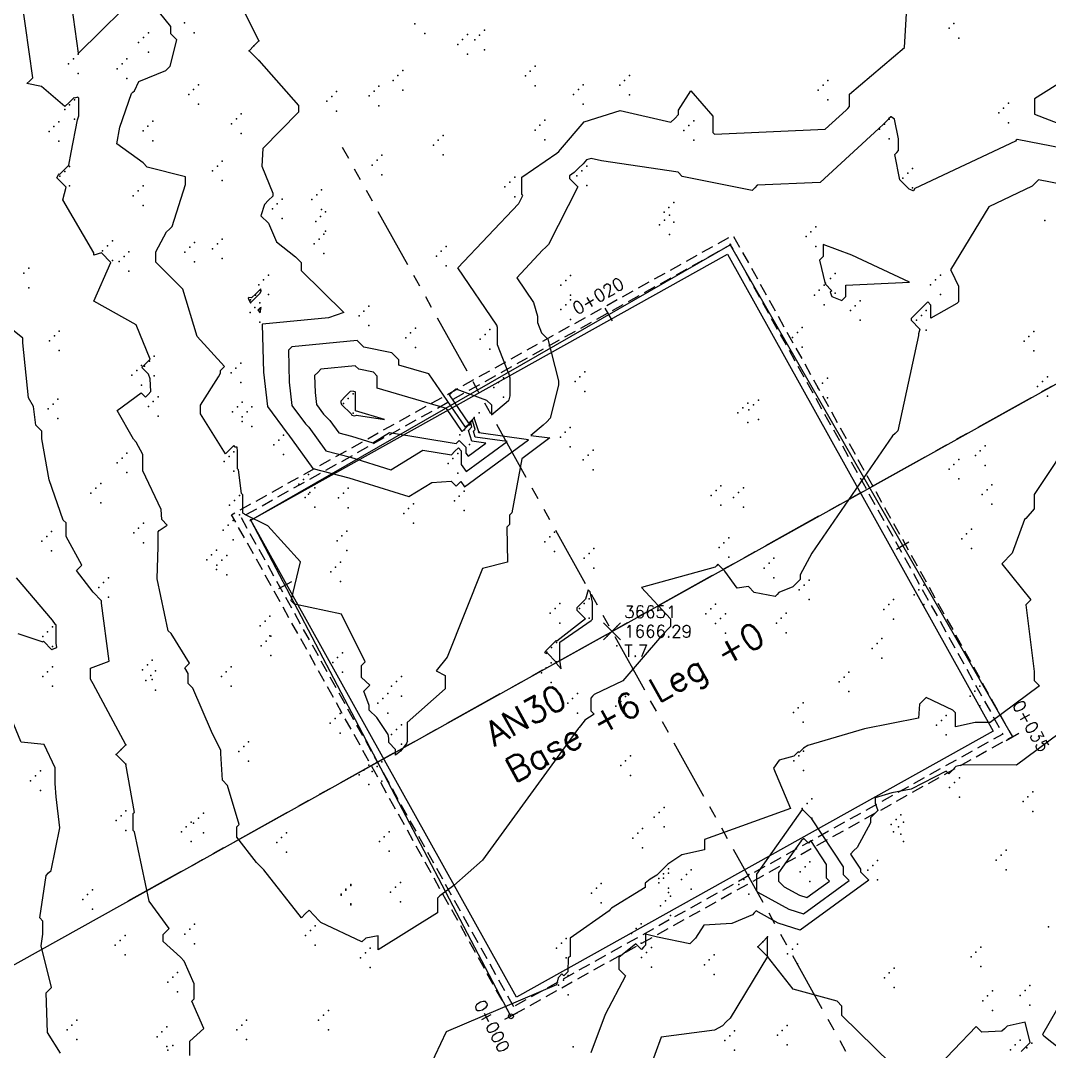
# Model space of a CAD drawing. Header units: metres. Extents: x 419582 to 423558, y 4805372 to 4807539.
# Drawn here: x 420986.72 to 421007.87, y 4805967.84 to 4805989.02 of the extents above; entities that cross this region are included whole.
import ezdxf

# ---------------------------------------------------------------- set-up
doc = ezdxf.new("R2010")
doc.units = ezdxf.units.M
doc.linetypes.add('HIDDEN', pattern=[0.375, 0.25, -0.125])
doc.linetypes.add('PHANTOM', pattern=[2.5, 1.25, -0.25, 0.25, -0.25, 0.25, -0.25])
for name, color, linetype in [('_pieds', 253, 'HIDDEN'), ('C-ROAD-CNTR-N', 92, 'Continuous'), ('C-ROAD-STAN', 11, 'Continuous'), ('C-ROAD-STAN-MAJR', 11, 'Continuous'), ('C-ROAD-STAN-MINR', 11, 'Continuous'), ('C-TINN', 4, 'Continuous'), ('C-TOPO-MAJR', 9, 'Continuous'), ('C-TOPO-MINR', 8, 'Continuous'), ('LS', 7, 'Continuous'), ('V-NODE', 1, 'Continuous'), ('V-NODE-TEXT', 11, 'Continuous')]:
    doc.layers.add(name, color=color, linetype=linetype)
doc.styles.get("Standard").update_dxf_attribs({"font": 'simplex.shx'})

# ---------------------------------------------------------------- blocks, each defined once
blk = doc.blocks.new('AN30 +6 +0')
at = {"linetype": 'PHANTOM', "flags": 128}
for points in [[(0, -11.382), (0, 11.382)], [(-11.382, 0), (11.382, 0)]]:
    blk.add_lwpolyline(points, dxfattribs=at)
at = {"flags": 128}
blk.add_lwpolyline([(-5.375, -5.61), (-5.375, 5.61), (5.846, 5.61), (5.846, -5.61)], close=True, dxfattribs=at)
at = {"layer": 'LS', "insert": (-3.273, -0.383), "char_height": 0.51577, "width": 9.13592, "attachment_point": 1}
blk.add_mtext('AN30\\PBase +6 Leg +0', dxfattribs=at)
blk = doc.blocks.new('*U67')
at = {"color": 0, "linetype": 'ByBlock', "lineweight": -2, "transparency": 16777216}
for p, q in [((-0.707, -0.707), (0.707, 0.707)), ((-0.707, 0.707), (0.707, -0.707))]:
    blk.add_line(p, q, dxfattribs=at)
blk = doc.blocks.new('AeccTickTriangle')
at = {"color": 0, "linetype": 'ByBlock', "lineweight": -2}
blk.add_lwpolyline([(0, 0.67), (-0.58, -0.33), (0.58, -0.33)], close=True, dxfattribs=at)
at = {"color": 0, "linetype": 'ByBlock', "lineweight": -2, "const_width": 0.0625}
blk.add_lwpolyline([(-0.03, 0, 1), (0.03, 0, 1)], format="xyb", close=True, dxfattribs=at)
blk = doc.blocks.new('AeccTickLine')
blk.add_line((0, -0.5), (0, 0.5))

msp = doc.modelspace()

# ---------------------------------------------------------------- linework, layer by layer
at = {"color": 31, "lineweight": 30, "true_color": 0xffbd7a, "elevation": 1718.013}
msp.add_lwpolyline([(423449.834, 4807399.592), (423130.593, 4807500.114), (421950.92, 4806612.998), (421795.045, 4806430.988), (421305.015, 4806147.038), (421305.015, 4806147.038), (420630.083, 4805770.97), (419765.157, 4805549.54), (419617.356, 4805580.088)], dxfattribs=at)
at = {"layer": '_pieds', "elevation": 1666.29, "flags": 128}
for points in [[(420996.804, 4805968.56), (420991.061, 4805978.866), (421001.367, 4805984.609), (421007.11, 4805974.303)], [(420996.86, 4805968.757), (420991.258, 4805978.811), (421001.312, 4805984.412), (421006.914, 4805974.359)]]:
    msp.add_lwpolyline(points, close=True, dxfattribs=at)
at = {"layer": 'C-ROAD-CNTR-N', "color": 92, "linetype": 'Continuous', "lineweight": -3, "flags": 128}
msp.add_lwpolyline([(420996.804, 4805968.56), (420991.454, 4805978.755), (421001.312, 4805984.412), (421007.11, 4805974.303)], dxfattribs=at)
at = {"layer": 'C-ROAD-STAN', "color": 11, "linetype": 'Continuous', "lineweight": -3}
msp.add_circle((420996.804, 4805968.56), 0.05, dxfattribs=at)
at = {"layer": 'C-TINN', "color": 4, "linetype": 'Continuous', "lineweight": -3}
for p in [(420990.09, 4805988.97, 1667.42), (420994.83, 4805988.95, 1668.92), (420996.26, 4805988.82, 1668.69), (421005.81, 4805988.86, 1667.68), (421005.91, 4805988.96, 1667.68), (420989.15, 4805988.57, 1666.3), (420989.25, 4805988.67, 1666.3), (420989.35, 4805988.77, 1666.3), (420990.29, 4805988.77, 1667.42), (420991.62, 4805988.6, 1668), (420995.03, 4805988.75, 1668.92), (420995.81, 4805988.63, 1668.91), (420995.91, 4805988.73, 1668.91), (420996.06, 4805988.62, 1668.69), (420996.16, 4805988.72, 1668.69), (421006.01, 4805988.66, 1667.68), (420989.35, 4805988.37, 1666.3), (420991.42, 4805988.4, 1668), (420991.52, 4805988.5, 1668), (420995.71, 4805988.53, 1668.91), (420996.26, 4805988.42, 1668.69), (420987.81, 4805988.23, 1666.99), (420987.91, 4805988.33, 1666.99), (420988.91, 4805988.23, 1666.78), (420991.62, 4805988.2, 1668), (420995.91, 4805988.33, 1668.91), (420987.71, 4805988.13, 1666.99), (420988.71, 4805988.03, 1666.78), (420988.81, 4805988.13, 1666.78), (420994.58, 4805987.99, 1668.92), (420997.2, 4805987.98, 1668.84), (420997.3, 4805988.08, 1668.84), (420987.91, 4805987.93, 1666.99), (420988.91, 4805987.83, 1666.78), (420994.38, 4805987.79, 1668.92), (420994.48, 4805987.89, 1668.92), (420997.1, 4805987.88, 1668.84), (420999.14, 4805987.79, 1668.32), (420999.24, 4805987.89, 1668.32), (421003.32, 4805987.79, 1668.55), (420990.28, 4805987.6, 1667.92), (420990.38, 4805987.7, 1667.92), (420993.22, 4805987.56, 1668.07), (420993.99, 4805987.57, 1668.97), (420994.09, 4805987.67, 1668.97), (420994.58, 4805987.59, 1668.92), (420997.3, 4805987.68, 1668.84), (420998.19, 4805987.6, 1668.46), (420998.29, 4805987.7, 1668.46), (420999.04, 4805987.69, 1668.32), (421003.12, 4805987.59, 1668.55), (421003.22, 4805987.69, 1668.55), (420987.83, 4805987.39, 1665.93), (420990.18, 4805987.5, 1667.92), (420990.38, 4805987.3, 1667.92), (420993.02, 4805987.36, 1668.07), (420993.12, 4805987.46, 1668.07), (420993.89, 4805987.47, 1668.97), (420998.09, 4805987.5, 1668.46), (420998.29, 4805987.3, 1668.46), (420999.24, 4805987.49, 1668.32), (421003.32, 4805987.39, 1668.55), (421007.03, 4805987.32, 1667.41), (420987.63, 4805987.19, 1665.93), (420987.73, 4805987.29, 1665.93), (420991.26, 4805987.1, 1667.86), (420993.22, 4805987.16, 1668.07), (420994.09, 4805987.27, 1668.97), (421006.83, 4805987.12, 1667.41), (421006.93, 4805987.22, 1667.41), (420987.51, 4805986.94, 1665.51), (420987.83, 4805986.99, 1665.93), (420989.44, 4805986.95, 1667.54), (420991.06, 4805986.9, 1667.86), (420991.16, 4805987, 1667.86), (420997.5, 4805986.97, 1668.7), (421000.56, 4805986.96, 1667.9), (421004.48, 4805986.89, 1666.98), (421004.58, 4805986.99, 1666.98), (421007.03, 4805986.92, 1667.41), (420987.31, 4805986.74, 1665.51), (420987.41, 4805986.84, 1665.51), (420989.24, 4805986.75, 1667.54), (420989.34, 4805986.85, 1667.54), (420991.26, 4805986.7, 1667.86), (420995.41, 4805986.66, 1668.44), (420997.3, 4805986.77, 1668.7), (420997.4, 4805986.87, 1668.7), (421000.36, 4805986.76, 1667.9), (421000.46, 4805986.86, 1667.9), (421004.38, 4805986.79, 1666.98), (420987.51, 4805986.54, 1665.51), (420989.44, 4805986.55, 1667.54), (420995.21, 4805986.46, 1668.44), (420995.31, 4805986.56, 1668.44), (420997.5, 4805986.57, 1668.7), (421000.56, 4805986.56, 1667.9), (421004.58, 4805986.59, 1666.98), (420994.15, 4805986.25, 1668.12), (420995.41, 4805986.26, 1668.44), (420990.77, 4805986.03, 1667.25), (420990.87, 4805986.13, 1667.25), (420993.95, 4805986.05, 1668.12), (420994.05, 4805986.15, 1668.12), (420998.36, 4805986.03, 1666.84), (420987.53, 4805985.82, 1666.03), (420987.63, 4805985.92, 1666.03), (420987.73, 4805986.02, 1666.03), (420990.67, 4805985.93, 1667.25), (420994.15, 4805985.85, 1668.12), (420998.16, 4805985.83, 1666.84), (420998.26, 4805985.93, 1666.84), (421004.96, 4805985.88, 1667.03), (421005.06, 4805985.98, 1667.03), (420987.73, 4805985.62, 1666.03), (420989.24, 4805985.62, 1666.61), (420990.87, 4805985.73, 1667.25), (420996.78, 4805985.7, 1668.15), (420996.88, 4805985.8, 1668.15), (420998.36, 4805985.63, 1666.84), (421004.86, 4805985.78, 1667.03), (420989.04, 4805985.42, 1666.61), (420989.14, 4805985.52, 1666.61), (420992.81, 4805985.44, 1668.38), (420992.91, 4805985.54, 1668.38), (420996.68, 4805985.6, 1668.15), (420996.88, 4805985.4, 1668.15), (421005.06, 4805985.58, 1667.03), (420989.24, 4805985.22, 1666.61), (420992, 4805985.25, 1668.14), (420992.1, 4805985.35, 1668.14), (420992.71, 4805985.34, 1668.38), (421000.05, 4805985.18, 1666.35), (421000.15, 4805985.28, 1666.35), (420991.9, 4805985.15, 1668.14), (420992.89, 4805984.99, 1668.5), (420992.91, 4805985.14, 1668.38), (420992.99, 4805985.09, 1668.5), (420999.95, 4805985.08, 1666.35), (421000.06, 4805985.02, 1666.41), (420992.1, 4805984.95, 1668.14), (420992.79, 4805984.89, 1668.5), (420999.86, 4805984.82, 1666.41), (420999.96, 4805984.92, 1666.41), (421000.15, 4805984.88, 1666.35), (421003.07, 4805984.78, 1666.17), (421007.78, 4805984.91, 1665.24), (420992.96, 4805984.63, 1668.14), (420992.99, 4805984.69, 1668.5), (421000.06, 4805984.62, 1666.41), (421002.87, 4805984.58, 1666.17), (421002.97, 4805984.68, 1666.17), (420988.51, 4805984.39, 1666.02), (420988.61, 4805984.49, 1666.02), (420990.2, 4805984.36, 1667.3), (420990.3, 4805984.46, 1667.3), (420990.67, 4805984.33, 1667.53), (420990.77, 4805984.43, 1667.53), (420990.87, 4805984.53, 1667.53), (420992.76, 4805984.43, 1668.14), (420992.86, 4805984.53, 1668.14), (420995.47, 4805984.38, 1668.2), (421003.07, 4805984.38, 1666.17), (420988.41, 4805984.29, 1666.02), (420988.85, 4805984.17, 1666.72), (420988.95, 4805984.27, 1666.72), (420990.1, 4805984.26, 1667.3), (420990.87, 4805984.13, 1667.53), (420992.96, 4805984.23, 1668.14), (420995.27, 4805984.18, 1668.2), (420995.37, 4805984.28, 1668.2), (420986.89, 4805983.93, 1665.85), (420988.61, 4805984.09, 1666.02), (420988.75, 4805984.07, 1666.72), (420990.3, 4805984.06, 1667.3), (420995.47, 4805983.98, 1668.2), (420986.79, 4805983.83, 1665.85), (420988.95, 4805983.87, 1666.72), (420991.82, 4805983.79, 1667.8), (420998.03, 4805983.78, 1666.25), (421003.37, 4805983.72, 1665.72), (421003.47, 4805983.82, 1665.72), (421005.63, 4805983.79, 1666.08), (420986.89, 4805983.53, 1665.85), (420991.62, 4805983.59, 1667.8), (420991.72, 4805983.69, 1667.8), (420997.83, 4805983.58, 1666.25), (420997.93, 4805983.68, 1666.25), (421003.24, 4805983.58, 1666.63), (421003.27, 4805983.62, 1665.72), (421005.43, 4805983.59, 1666.08), (421005.53, 4805983.69, 1666.08), (420991.45, 4805983.28, 1668.03), (420991.55, 4805983.38, 1668.03), (420991.65, 4805983.48, 1668.03), (420991.82, 4805983.39, 1667.8), (420998.03, 4805983.38, 1666.25), (420998.03, 4805983.28, 1666.41), (421003.04, 4805983.38, 1666.63), (421003.14, 4805983.48, 1666.63), (421003.47, 4805983.42, 1665.72), (421005.63, 4805983.39, 1666.08), (420991.54, 4805983.12, 1667.91), (420991.64, 4805983.22, 1667.91), (420991.65, 4805983.08, 1668.03), (420993.88, 4805983.15, 1668.04), (420997.83, 4805983.08, 1666.41), (420997.93, 4805983.18, 1666.41), (421003.24, 4805983.18, 1666.63), (421003.78, 4805983.06, 1666.38), (421003.88, 4805983.16, 1666.38), (421003.98, 4805983.26, 1666.38), (421005.34, 4805983.06, 1665.96), (420991.44, 4805983.02, 1667.91), (420993.68, 4805982.95, 1668.04), (420993.78, 4805983.05, 1668.04), (420998.03, 4805982.88, 1666.41), (421003.98, 4805982.86, 1666.38), (421005.14, 4805982.86, 1665.96), (421005.24, 4805982.96, 1665.96), (420987.52, 4805982.64, 1665.29), (420991.64, 4805982.82, 1667.91), (420993.88, 4805982.75, 1668.04), (420994.84, 4805982.7, 1668.24), (420996.37, 4805982.67, 1668.19), (421002.79, 4805982.71, 1666.36), (421005.34, 4805982.66, 1665.96), (420987.32, 4805982.44, 1665.29), (420987.42, 4805982.54, 1665.29), (420994.64, 4805982.5, 1668.24), (420994.74, 4805982.6, 1668.24), (420996.17, 4805982.47, 1668.19), (420996.27, 4805982.57, 1668.19), (421002.59, 4805982.51, 1666.36), (421002.69, 4805982.61, 1666.36), (421007.35, 4805982.43, 1665.67), (421007.45, 4805982.53, 1665.67), (421007.55, 4805982.63, 1665.67), (420987.52, 4805982.24, 1665.29), (420994.84, 4805982.3, 1668.24), (420996.37, 4805982.27, 1668.19), (421002.79, 4805982.31, 1666.36), (421007.55, 4805982.23, 1665.67), (420989.37, 4805982.02, 1666.26), (420989.47, 4805982.12, 1666.26), (420989.11, 4805981.83, 1665.45), (420989.21, 4805981.93, 1665.45), (420989.27, 4805981.92, 1666.26), (420991.15, 4805981.88, 1667.12), (420991.25, 4805981.98, 1667.12), (420998.32, 4805981.8, 1666.66), (420989.01, 4805981.73, 1665.45), (420989.47, 4805981.72, 1666.26), (420991.05, 4805981.78, 1667.12), (420991.25, 4805981.58, 1667.12), (420996.55, 4805981.58, 1668.14), (420996.65, 4805981.68, 1668.14), (420998.12, 4805981.6, 1666.66), (420998.22, 4805981.7, 1666.66), (421003.31, 4805981.67, 1666.46), (421007.73, 4805981.6, 1665.32), (421007.83, 4805981.7, 1665.32), (420989.21, 4805981.53, 1665.45), (420996.45, 4805981.48, 1668.14), (420998.32, 4805981.4, 1666.66), (421003.11, 4805981.47, 1666.46), (421003.21, 4805981.57, 1666.46), (421007.63, 4805981.5, 1665.32), (420987.49, 4805981.24, 1665.2), (420989.45, 4805981.19, 1666.42), (420989.55, 4805981.29, 1666.42), (420991.28, 4805981.18, 1667.44), (420993.46, 4805981.25, 1671.1), (420993.56, 4805981.35, 1671.1), (420996.65, 4805981.28, 1668.14), (421001.67, 4805981.16, 1666.42), (421001.89, 4805981.22, 1666.53), (421003.31, 4805981.27, 1666.46), (421007.83, 4805981.3, 1665.32), (420987.29, 4805981.04, 1665.2), (420987.39, 4805981.14, 1665.2), (420989.35, 4805981.09, 1666.42), (420991.08, 4805980.98, 1667.44), (420991.18, 4805981.08, 1667.44), (420991.38, 4805980.98, 1667.37), (420991.48, 4805981.08, 1667.37), (420993.36, 4805981.15, 1671.1), (420993.56, 4805980.95, 1671.1), (420996.15, 4805980.96, 1667.86), (421001.47, 4805980.96, 1666.42), (421001.57, 4805981.06, 1666.42), (421001.69, 4805981.02, 1666.53), (421001.79, 4805981.12, 1666.53), (420987.49, 4805980.84, 1665.2), (420989.55, 4805980.89, 1666.42), (420991.28, 4805980.88, 1667.37), (420991.28, 4805980.78, 1667.44), (420995.95, 4805980.76, 1667.86), (420996.05, 4805980.86, 1667.86), (421001.67, 4805980.76, 1666.42), (421001.89, 4805980.82, 1666.53), (420991.48, 4805980.68, 1667.37), (420995.85, 4805980.61, 1670.76), (420995.95, 4805980.71, 1670.76), (420996.15, 4805980.56, 1667.86), (420997.92, 4805980.56, 1666.51), (420998.02, 4805980.66, 1666.51), (420992.03, 4805980.4, 1667.8), (420992.13, 4805980.5, 1667.8), (420995.75, 4805980.51, 1670.76), (420995.95, 4805980.31, 1670.76), (420997.82, 4805980.46, 1666.51), (420988.91, 4805980.13, 1665.82), (420991.11, 4805980.16, 1666.92), (420991.93, 4805980.3, 1667.8), (420992.13, 4805980.1, 1667.8), (420995.71, 4805980.12, 1668.24), (420998.02, 4805980.26, 1666.51), (420998.49, 4805980.19, 1666.41), (421006.45, 4805980.18, 1665.41), (421006.55, 4805980.28, 1665.41), (420988.71, 4805979.93, 1665.82), (420988.81, 4805980.03, 1665.82), (420990.91, 4805979.96, 1666.92), (420991.01, 4805980.06, 1666.92), (420995.51, 4805979.92, 1668.24), (420995.61, 4805980.02, 1668.24), (420998.29, 4805979.99, 1666.41), (420998.39, 4805980.09, 1666.41), (421005.91, 4805979.9, 1665.6), (421006.01, 4805980, 1665.6), (421006.35, 4805980.08, 1665.41), (420988.91, 4805979.73, 1665.82), (420991.11, 4805979.76, 1666.92), (420992.64, 4805979.69, 1667.66), (420995.71, 4805979.72, 1668.24), (420998.49, 4805979.79, 1666.41), (421005.81, 4805979.8, 1665.6), (421006.55, 4805979.88, 1665.41), (420988.37, 4805979.51, 1665.4), (420992.44, 4805979.49, 1667.66), (420992.54, 4805979.59, 1667.66), (421001.12, 4805979.46, 1666.17), (421006.01, 4805979.6, 1665.6), (421006.69, 4805979.48, 1665.3), (420988.17, 4805979.31, 1665.4), (420988.27, 4805979.41, 1665.4), (420991.22, 4805979.26, 1666.96), (420992.64, 4805979.29, 1667.66), (420992.67, 4805979.32, 1667.51), (420992.77, 4805979.42, 1667.51), (420993.36, 4805979.31, 1667.51), (420993.46, 4805979.41, 1667.51), (420995.74, 4805979.25, 1667.73), (420995.84, 4805979.35, 1667.73), (421000.92, 4805979.26, 1666.17), (421001.02, 4805979.36, 1666.17), (421001.48, 4805979.32, 1666.56), (421001.58, 4805979.42, 1666.56), (421006.49, 4805979.28, 1665.3), (421006.59, 4805979.38, 1665.3), (420988.37, 4805979.11, 1665.4), (420991.02, 4805979.06, 1666.96), (420991.12, 4805979.16, 1666.96), (420992.57, 4805979.22, 1667.51), (420993.26, 4805979.21, 1667.51), (420994.8, 4805979.09, 1667.73), (420995.64, 4805979.15, 1667.73), (421001.12, 4805979.06, 1666.17), (421001.38, 4805979.22, 1666.56), (421006.69, 4805979.08, 1665.3), (420991.22, 4805978.86, 1666.96), (420992.77, 4805979.02, 1667.51), (420993.46, 4805979.01, 1667.51), (420994.6, 4805978.89, 1667.73), (420994.7, 4805978.99, 1667.73), (420995.84, 4805978.95, 1667.73), (421001.58, 4805979.02, 1666.56), (420989.25, 4805978.69, 1665.74), (420990.99, 4805978.65, 1666.62), (420991.09, 4805978.75, 1666.62), (420994.8, 4805978.69, 1667.73), (420987.26, 4805978.42, 1664.83), (420987.36, 4805978.52, 1664.83), (420989.05, 4805978.49, 1665.74), (420989.15, 4805978.59, 1665.74), (420990.89, 4805978.55, 1666.62), (420993.33, 4805978.43, 1667.61), (420993.43, 4805978.53, 1667.61), (420997.6, 4805978.41, 1666.35), (420997.7, 4805978.51, 1666.35), (421006.17, 4805978.47, 1665.33), (421006.27, 4805978.57, 1665.33), (420987.16, 4805978.32, 1664.83), (420989.25, 4805978.29, 1665.74), (420991.09, 4805978.35, 1666.62), (420993.23, 4805978.33, 1667.61), (420997.5, 4805978.31, 1666.35), (421001.08, 4805978.19, 1666.08), (421001.18, 4805978.29, 1666.08), (421001.28, 4805978.39, 1666.08), (421006.07, 4805978.37, 1665.33), (420987.36, 4805978.12, 1664.83), (420990.65, 4805978.04, 1666.87), (420990.75, 4805978.14, 1666.87), (420990.96, 4805978.03, 1666.81), (420993.43, 4805978.13, 1667.61), (420997.7, 4805978.11, 1666.35), (420998.41, 4805978.07, 1666.14), (420998.51, 4805978.17, 1666.14), (421001.28, 4805977.99, 1666.08), (421006.27, 4805978.17, 1665.33), (420990.55, 4805977.94, 1666.87), (420990.76, 4805977.83, 1666.81), (420990.86, 4805977.93, 1666.81), (420993.2, 4805977.79, 1667.17), (420993.3, 4805977.89, 1667.17), (420998.31, 4805977.97, 1666.14), (420998.51, 4805977.77, 1666.14), (421002.01, 4805977.77, 1666.24), (421002.11, 4805977.87, 1666.24), (421002.21, 4805977.97, 1666.24), (420988.53, 4805977.57, 1665.15), (420990.75, 4805977.74, 1666.87), (420990.96, 4805977.63, 1666.81), (420993.1, 4805977.69, 1667.17), (421002.21, 4805977.57, 1666.24), (420988.33, 4805977.37, 1665.15), (420988.43, 4805977.47, 1665.15), (420993.3, 4805977.49, 1667.17), (421002.83, 4805977.42, 1665.92), (421002.93, 4805977.52, 1665.92), (421005.29, 4805977.42, 1665.38), (420988.53, 4805977.17, 1665.15), (420998.41, 4805977.14, 1665.96), (421002.73, 4805977.32, 1665.92), (421005.09, 4805977.22, 1665.38), (421005.19, 4805977.32, 1665.38), (420997.71, 4805976.94, 1666.28), (420997.81, 4805977.04, 1666.28), (420998.21, 4805976.94, 1665.96), (420998.31, 4805977.04, 1665.96), (421000.91, 4805976.93, 1665.81), (421001.01, 4805977.03, 1665.81), (421002.93, 4805977.12, 1665.92), (421004.47, 4805976.92, 1665.59), (421004.57, 4805977.02, 1665.59), (421004.67, 4805977.12, 1665.59), (421005.29, 4805977.02, 1665.38), (420991.85, 4805976.78, 1666.91), (420997.61, 4805976.84, 1666.28), (420998.41, 4805976.74, 1665.96), (421000.81, 4805976.83, 1665.81), (421001.11, 4805976.73, 1665.65), (421001.21, 4805976.83, 1665.65), (421002.36, 4805976.74, 1665.66), (421002.46, 4805976.84, 1665.66), (421004.67, 4805976.72, 1665.59), (420987.38, 4805976.56, 1663.92), (420991.65, 4805976.58, 1666.91), (420991.75, 4805976.68, 1666.91), (420997.81, 4805976.64, 1666.28), (420998.98, 4805976.57, 1666.29), (421001.01, 4805976.63, 1665.65), (421002.26, 4805976.64, 1665.66), (420987.18, 4805976.36, 1663.92), (420987.28, 4805976.46, 1663.92), (420991.85, 4805976.38, 1666.91), (420991.87, 4805976.37, 1666.81), (420998.78, 4805976.37, 1666.29), (420998.88, 4805976.47, 1666.29), (421001.21, 4805976.43, 1665.65), (421002.46, 4805976.44, 1665.66), (421004.43, 4805976.32, 1665.33), (420987.38, 4805976.16, 1663.92), (420991.67, 4805976.17, 1666.81), (420991.77, 4805976.27, 1666.81), (420997.64, 4805976.14, 1665.98), (420997.74, 4805976.24, 1665.98), (420998.98, 4805976.17, 1666.29), (421004.23, 4805976.12, 1665.33), (421004.33, 4805976.22, 1665.33), (420989.43, 4805975.88, 1665.64), (420991.87, 4805975.97, 1666.81), (420993.24, 4805975.93, 1666.8), (420993.34, 4805976.03, 1666.8), (420997.54, 4805976.04, 1665.98), (421004.43, 4805975.92, 1665.33), (420987.38, 4805975.74, 1664.53), (420989.23, 4805975.68, 1665.64), (420989.33, 4805975.78, 1665.64), (420989.5, 4805975.66, 1665.61), (420991.05, 4805975.74, 1666.4), (420993.14, 4805975.83, 1666.8), (420997.53, 4805975.72, 1666.3), (420997.63, 4805975.82, 1666.3), (420997.74, 4805975.84, 1665.98), (420987.18, 4805975.54, 1664.53), (420987.28, 4805975.64, 1664.53), (420989.3, 4805975.46, 1665.61), (420989.4, 4805975.56, 1665.61), (420989.43, 4805975.48, 1665.64), (420990.85, 4805975.54, 1666.4), (420990.95, 4805975.64, 1666.4), (420993.34, 4805975.63, 1666.8), (420994.45, 4805975.44, 1667.32), (420994.55, 4805975.54, 1667.32), (420997.43, 4805975.62, 1666.3), (421003.65, 4805975.53, 1665.58), (421003.75, 4805975.63, 1665.58), (420987.38, 4805975.34, 1664.53), (420989.5, 4805975.26, 1665.61), (420991.05, 4805975.34, 1666.4), (420994.35, 4805975.34, 1667.32), (420997.63, 4805975.42, 1666.3), (421003.55, 4805975.43, 1665.58), (421003.75, 4805975.23, 1665.58), (421006.34, 4805975.24, 1665.39), (421006.44, 4805975.34, 1665.39), (420994.17, 4805975.09, 1667.13), (420994.27, 4805975.19, 1667.13), (420994.55, 4805975.14, 1667.32), (420998.07, 4805975.09, 1666.07), (420998.17, 4805975.19, 1666.07), (420999.06, 4805975.03, 1665.87), (420999.16, 4805975.13, 1665.87), (421006.24, 4805975.14, 1665.39), (420994.07, 4805974.99, 1667.13), (420997.97, 4805974.99, 1666.07), (420998.96, 4805974.93, 1665.87), (421002.61, 4805974.8, 1665.56), (421002.71, 4805974.9, 1665.56), (421002.81, 4805975, 1665.56), (421006.44, 4805974.94, 1665.39), (420993.19, 4805974.68, 1666.56), (420993.29, 4805974.78, 1666.56), (420994.27, 4805974.79, 1667.13), (420998.17, 4805974.79, 1666.07), (420999.16, 4805974.73, 1665.87), (421002.81, 4805974.6, 1665.56), (421005.65, 4805974.64, 1664.85), (421005.75, 4805974.74, 1664.85), (420993.09, 4805974.58, 1666.56), (420993.29, 4805974.38, 1666.56), (420994.45, 4805974.45, 1667.03), (420994.55, 4805974.55, 1667.03), (421005.55, 4805974.54, 1664.85), (420991.41, 4805974.2, 1666.19), (420994.35, 4805974.35, 1667.03), (421005.75, 4805974.34, 1664.85), (420988.79, 4805974.04, 1665), (420988.89, 4805974.14, 1665), (420991.21, 4805974, 1666.19), (420991.31, 4805974.1, 1666.19), (420994.55, 4805974.15, 1667.03), (421002.82, 4805974.01, 1664.94), (420988.69, 4805973.94, 1665), (420988.89, 4805973.74, 1665), (420991.41, 4805973.8, 1666.19), (420994.15, 4805973.79, 1666.93), (420999.16, 4805973.81, 1665.61), (420999.26, 4805973.91, 1665.61), (421002.62, 4805973.81, 1664.94), (421002.72, 4805973.91, 1664.94), (420987.13, 4805973.6, 1663.76), (420993.78, 4805973.62, 1666.78), (420993.88, 4805973.72, 1666.78), (420993.95, 4805973.59, 1666.93), (420994.05, 4805973.69, 1666.93), (420999.06, 4805973.71, 1665.61), (421002.82, 4805973.61, 1664.94), (420986.93, 4805973.4, 1663.76), (420987.03, 4805973.5, 1663.76), (420993.68, 4805973.52, 1666.78), (420993.88, 4805973.32, 1666.78), (420994.15, 4805973.39, 1666.93), (420999.26, 4805973.51, 1665.61), (421005.92, 4805973.36, 1663.7), (421006.02, 4805973.46, 1663.7), (420987.13, 4805973.2, 1663.76), (421005.82, 4805973.26, 1663.7), (421007.53, 4805973.17, 1663.38), (421002.89, 4805972.93, 1664.97), (421002.99, 4805973.03, 1664.97), (421006.02, 4805973.06, 1663.7), (421007.33, 4805972.97, 1663.38), (421007.43, 4805973.07, 1663.38), (420988.89, 4805972.78, 1664.91), (420990.48, 4805972.73, 1665.78), (420999.85, 4805972.75, 1665.32), (420999.95, 4805972.85, 1665.32), (421002.79, 4805972.83, 1664.97), (421004.82, 4805972.7, 1663.66), (421007.53, 4805972.77, 1663.38), (420988.69, 4805972.58, 1664.91), (420988.79, 4805972.68, 1664.91), (420990.23, 4805972.55, 1665.61), (420990.28, 4805972.53, 1665.78), (420990.38, 4805972.63, 1665.78), (420999.75, 4805972.65, 1665.32), (421002.99, 4805972.63, 1664.97), (421004.62, 4805972.5, 1663.66), (421004.72, 4805972.6, 1663.66), (421004.87, 4805972.55, 1663.78), (420988.89, 4805972.38, 1664.91), (420990.03, 4805972.35, 1665.61), (420990.13, 4805972.45, 1665.61), (420990.48, 4805972.33, 1665.78), (420992.19, 4805972.33, 1666.26), (420994.3, 4805972.35, 1666.66), (420999.41, 4805972.32, 1665.31), (420999.51, 4805972.42, 1665.31), (420999.95, 4805972.45, 1665.32), (421004.67, 4805972.35, 1663.78), (421004.77, 4805972.45, 1663.78), (421004.82, 4805972.3, 1663.66), (420990.23, 4805972.15, 1665.61), (420991.99, 4805972.13, 1666.26), (420992.09, 4805972.23, 1666.26), (420994.1, 4805972.15, 1666.66), (420994.2, 4805972.25, 1666.66), (420999.31, 4805972.22, 1665.31), (421004.87, 4805972.15, 1663.78), (420992.19, 4805971.93, 1666.26), (420994.3, 4805971.95, 1666.66), (420999.51, 4805972.02, 1665.31), (421006.88, 4805971.87, 1663.22), (421006.98, 4805971.97, 1663.22), (421002.85, 4805971.63, 1666.98), (421002.95, 4805971.73, 1666.98), (421004.24, 4805971.66, 1663.56), (421004.34, 4805971.76, 1663.56), (421006.78, 4805971.77, 1663.22), (420999.94, 4805971.49, 1664.96), (421000.04, 4805971.59, 1664.96), (421000.04, 4805971.5, 1664.93), (421000.41, 4805971.47, 1664.83), (421000.51, 4805971.57, 1664.83), (421001.69, 4805971.47, 1664.65), (421002.75, 4805971.53, 1666.98), (421004.14, 4805971.56, 1663.56), (421006.98, 4805971.57, 1663.22), (420993.51, 4805971.27, 1666.37), (420993.51, 4805971.25, 1666.37), (420994.43, 4805971.21, 1666.3), (420994.53, 4805971.31, 1666.3), (420998.66, 4805971.29, 1665.23), (420999.84, 4805971.39, 1664.96), (420999.84, 4805971.3, 1664.93), (420999.94, 4805971.4, 1664.93), (421000.31, 4805971.37, 1664.83), (421001.49, 4805971.27, 1664.65), (421001.59, 4805971.37, 1664.65), (421002.95, 4805971.33, 1666.98), (421004.34, 4805971.36, 1663.56), (420988.1, 4805971.06, 1664.4), (420988.2, 4805971.16, 1664.4), (420993.31, 4805971.07, 1666.37), (420993.31, 4805971.05, 1666.37), (420993.41, 4805971.17, 1666.37), (420993.41, 4805971.15, 1666.37), (420994.33, 4805971.11, 1666.3), (420998.46, 4805971.09, 1665.23), (420998.56, 4805971.19, 1665.23), (421000.04, 4805971.19, 1664.96), (421000.04, 4805971.1, 1664.93), (421000.08, 4805971.03, 1664.93), (421000.51, 4805971.17, 1664.83), (421001.69, 4805971.07, 1664.65), (420988, 4805970.96, 1664.4), (420993.51, 4805970.87, 1666.37), (420993.51, 4805970.85, 1666.37), (420994.53, 4805970.91, 1666.3), (420998.66, 4805970.89, 1665.23), (420999.88, 4805970.83, 1664.93), (420999.98, 4805970.93, 1664.93), (420988.2, 4805970.76, 1664.4), (421000.08, 4805970.63, 1664.93), (420990.3, 4805970.45, 1665.2), (420992.78, 4805970.42, 1665.93), (420999.38, 4805970.36, 1664.34), (420999.48, 4805970.46, 1664.34), (421007.85, 4805970.4, 1663.12), (420988.87, 4805970.22, 1664.65), (420990.1, 4805970.25, 1665.2), (420990.2, 4805970.35, 1665.2), (420992.58, 4805970.22, 1665.93), (420992.68, 4805970.32, 1665.93), (420997.94, 4805970.16, 1665.04), (420999.28, 4805970.26, 1664.34), (421002.08, 4805970.19, 1663), (420988.67, 4805970.02, 1664.65), (420988.77, 4805970.12, 1664.65), (420990.3, 4805970.05, 1665.2), (420992.78, 4805970.02, 1665.93), (420993.91, 4805969.96, 1665.89), (420997.74, 4805969.96, 1665.04), (420997.84, 4805970.06, 1665.04), (420999.48, 4805970.06, 1664.34), (420999.69, 4805969.97, 1663.55), (421001.88, 4805969.99, 1663), (421001.98, 4805970.09, 1663), (421002.59, 4805969.94, 1663.14), (421002.69, 4805970.04, 1663.14), (421006.46, 4805969.98, 1663.33), (420988.87, 4805969.82, 1664.65), (420993.71, 4805969.76, 1665.89), (420993.81, 4805969.86, 1665.89), (420997.94, 4805969.76, 1665.04), (420999.49, 4805969.77, 1663.55), (420999.59, 4805969.87, 1663.55), (421000.88, 4805969.72, 1663.31), (421000.98, 4805969.82, 1663.31), (421002.08, 4805969.79, 1663), (421002.49, 4805969.84, 1663.14), (421006.26, 4805969.78, 1663.33), (421006.36, 4805969.88, 1663.33), (420993.91, 4805969.56, 1665.89), (420999.69, 4805969.57, 1663.55), (421000.78, 4805969.62, 1663.31), (421002.69, 4805969.64, 1663.14), (421004.68, 4805969.55, 1663.19), (421006.46, 4805969.58, 1663.33), (420989.85, 4805969.36, 1664.87), (420989.95, 4805969.46, 1664.87), (420997.88, 4805969.3, 1664.99), (420997.98, 4805969.4, 1664.99), (421000.98, 4805969.42, 1663.31), (421004.48, 4805969.35, 1663.19), (421004.58, 4805969.45, 1663.19), (420989.75, 4805969.26, 1664.87), (420997.78, 4805969.2, 1664.99), (421004.68, 4805969.15, 1663.19), (421007.37, 4805969.09, 1663.16), (421007.47, 4805969.19, 1663.16), (420989.95, 4805969.06, 1664.87), (420997.98, 4805969, 1664.99), (421006.5, 4805968.88, 1663.19), (421006.6, 4805968.98, 1663.19), (421006.7, 4805969.08, 1663.19), (421007.27, 4805968.99, 1663.16), (420993.05, 4805968.68, 1665.57), (421006.7, 4805968.68, 1663.19), (421007.47, 4805968.79, 1663.16), (420987.88, 4805968.48, 1664.15), (420991.37, 4805968.48, 1665.41), (420992.85, 4805968.48, 1665.57), (420992.95, 4805968.58, 1665.57), (420987.68, 4805968.28, 1664.15), (420987.78, 4805968.38, 1664.15), (420989.63, 4805968.24, 1664.54), (420989.73, 4805968.34, 1664.54), (420991.17, 4805968.28, 1665.41), (420991.27, 4805968.38, 1665.41), (420993.05, 4805968.28, 1665.57), (421001.4, 4805968.26, 1662.91), (421002.38, 4805968.27, 1662.8), (421002.48, 4805968.37, 1662.8), (420987.88, 4805968.08, 1664.15), (420989.53, 4805968.14, 1664.54), (420991.37, 4805968.08, 1665.41), (421001.2, 4805968.06, 1662.91), (421001.3, 4805968.16, 1662.91), (421002.28, 4805968.17, 1662.8), (421007.27, 4805968.07, 1662.83), (420989.73, 4805967.94, 1664.54), (420989.75, 4805967.86, 1664.85), (420989.85, 4805967.96, 1664.85), (420998.08, 4805967.93, 1664.31), (421001.4, 4805967.86, 1662.91), (421002.48, 4805967.97, 1662.8), (421007.07, 4805967.87, 1662.83), (421007.17, 4805967.97, 1662.83), (421007.41, 4805967.91, 1663.03), (421007.51, 4805968.01, 1663.03)]:
    msp.add_point(p, dxfattribs=at)
at = {"layer": 'C-TOPO-MAJR', "color": 9, "linetype": 'Continuous', "lineweight": -3, "elevation": 1665, "flags": 128}
for points in [[(420990.204, 4805967.753), (420990.204, 4805968.046), (420990.491, 4805968.308), (420990.244, 4805968.872), (420990.268, 4805968.896), (420990.292, 4805968.92), (420990.292, 4805969.224), (420990.088, 4805969.692), (420990.009, 4805969.771), (420989.653, 4805970.094), (420989.653, 4805970.239), (420989.716, 4805970.303), (420989.78, 4805970.366), (420989.366, 4805970.924), (420989.062, 4805972.35), (420989.037, 4805972.376), (420989.037, 4805972.725), (420989.049, 4805972.738), (420989.062, 4805972.75), (420988.89, 4805973.74), (420988.69, 4805973.94), (420988.79, 4805974.04), (420988.89, 4805974.14), (420988.216, 4805975.392), (420988.163, 4805975.484), (420988.163, 4805975.715), (420988.542, 4805975.859), (420988.39, 4805977.047), (420988.39, 4805977.096), (420988.214, 4805977.271), (420987.875, 4805977.722), (420987.928, 4805977.775), (420987.982, 4805977.828), (420987.661, 4805978.415), (420987.661, 4805978.696), (420987.602, 4805978.756), (420987.314, 4805979.58), (420987.161, 4805980.428), (420987.161, 4805980.585), (420987.039, 4805980.707), (420986.986, 4805981.091), (420986.883, 4805981.264), (420986.767, 4805982.396), (420986.767, 4805982.494), (420986.001, 4805983.105)], [(421008.413, 4805980.569), (421007.557, 4805979.278), (421007.557, 4805978.987), (421007.386, 4805978.79), (421007.361, 4805978.765), (421007.103, 4805978.078), (421006.895, 4805977.858), (421007.488, 4805977.114), (421007.438, 4805977.063), (421007.387, 4805977.012), (421007.555, 4805975.642), (421007.555, 4805975.462), (421007.665, 4805975.352), (421006.651, 4805974.597), (421006.343, 4805974.598), (421005.942, 4805974.507), (421005.942, 4805974.796), (421005.886, 4805974.851), (421005.338, 4805975.109), (421005.269, 4805975.04), (421005.2, 4805974.971), (421005.18, 4805974.682), (421004.073, 4805974.466), (421002.907, 4805974.124), (421002.819, 4805974.067), (421002.729, 4805973.977), (421002.709, 4805973.996), (421002.619, 4805973.906), (421002.319, 4805973.819), (421002.198, 4805973.658), (421002.547, 4805972.832), (421000.781, 4805972.191), (421000.781, 4805971.982), (421000.316, 4805971.875), (421000.03, 4805971.686), (420999.979, 4805971.639), (420999.891, 4805971.551), (420999.802, 4805971.462), (420999.665, 4805971.375), (420999.565, 4805971.298), (420999.565, 4805971.204), (420998.872, 4805970.779), (420998.846, 4805970.753), (420998.82, 4805970.727), (420998.017, 4805970.166), (420998.017, 4805969.789), (420997.982, 4805969.76), (420997.972, 4805969.472), (420997.892, 4805969.392), (420997.852, 4805969.432), (420997.772, 4805969.352), (420997.737, 4805969.204), (420995.469, 4805968.239), (420995.119, 4805967.501)]]:
    msp.add_lwpolyline(points, dxfattribs=at)
at = {"layer": 'C-TOPO-MAJR', "color": 9, "linetype": 'Continuous', "lineweight": -3, "flags": 128}
for points, elevation in [([(420996.002, 4805980.671), (420995.976, 4805980.749), (420995.95, 4805980.723), (420995.876, 4805980.649), (420995.802, 4805980.576), (420995.476, 4805981.05), (420994.052, 4805981.469), (420994.052, 4805981.715), (420993.975, 4805981.792), (420993.675, 4805981.853), (420993.603, 4805981.925), (420992.898, 4805981.857), (420992.832, 4805981.791), (420992.767, 4805981.726), (420992.777, 4805981.379), (420992.806, 4805981.129), (420992.95, 4805980.933), (420993.083, 4805980.8), (420993.266, 4805980.547), (420993.529, 4805980.478), (420993.965, 4805980.343), (420994.31, 4805980.554), (420995.678, 4805980.332), (420995.708, 4805980.362), (420995.738, 4805980.392), (420995.878, 4805980.253), (420995.878, 4805980.132), (420995.922, 4805980.069), (420996.284, 4805980.337), (420996.002, 4805980.376), (420995.929, 4805980.597), (420996.002, 4805980.671)], 1670), ([(421002.988, 4805972.615), (421002.791, 4805972.812), (421002.789, 4805972.811), (421001.849, 4805971.479), (421001.849, 4805971.139), (421001.879, 4805971.109), (421002.517, 4805970.763), (421002.816, 4805970.665), (421003.755, 4805971.347), (421003.639, 4805971.463), (421003.639, 4805971.632), (421002.989, 4805972.617), (421002.988, 4805972.615)], 1665)]:
    msp.add_lwpolyline(points, close=True, dxfattribs=dict(at, elevation=elevation))
at = {"layer": 'C-TOPO-MINR', "color": 8, "linetype": 'Continuous', "lineweight": -3, "flags": 128}
for points, elevation in [([(420989.277, 4805989.696), (420987.917, 4805988.352), (420987.538, 4805991.069)], 1667), ([(421008.667, 4805985.545), (421007.647, 4805985.744), (421007.582, 4805985.679), (421007.517, 4805985.614), (421006.625, 4805985.194), (421005.835, 4805983.897), (421005.854, 4805983.878), (421006.005, 4805983.564), (421006.005, 4805983.242), (421005.985, 4805983.222), (421005.966, 4805983.203), (421005.437, 4805982.903), (421005.437, 4805983.17), (421005.37, 4805983.237), (421005.303, 4805983.17), (421005.12, 4805982.989), (421005.03, 4805982.898), (421005.03, 4805982.86), (421005.21, 4805982.679), (421005.178, 4805982.581), (421005.178, 4805982.549), (421004.754, 4805980.591), (421004.701, 4805980.537), (421004.647, 4805980.484), (421002.986, 4805978.076), (421002.75, 4805977.632), (421002.75, 4805977.532), (421002.675, 4805977.457), (421002.6, 4805977.383), (421002.313, 4805977.268), (421002.272, 4805977.227), (421002.231, 4805977.185), (421001.803, 4805977.269), (421001.685, 4805977.388), (421001.452, 4805977.357), (421001.2, 4805977.706), (421001.059, 4805977.846), (421001.03, 4805977.817), (421001, 4805977.787), (420999.486, 4805977.371), (421000.086, 4805976.727), (421000.086, 4805976.569), (420999.9, 4805976.378), (420999.104, 4805975.452), (420998.517, 4805975.169), (420998.481, 4805975.134), (420998.447, 4805975.099), (420998.447, 4805974.839), (420998.517, 4805974.769), (420998.321, 4805974.641), (420998.305, 4805974.626), (420998.203, 4805974.49), (420998.194, 4805974.482), (420996.22, 4805971.768), (420995.632, 4805971.248), (420995.342, 4805971.036), (420995.318, 4805971.012), (420995.294, 4805970.989), (420995.294, 4805970.684), (420994.076, 4805969.922), (420994.076, 4805970.215), (420993.818, 4805970.164), (420993.741, 4805970.087), (420992.896, 4805970.488), (420992.864, 4805970.52), (420992.864, 4805970.523), (420992.655, 4805970.74), (420992.576, 4805970.662), (420992.497, 4805970.583), (420991.726, 4805971.567), (420991.575, 4805971.718), (420991.172, 4805972.238), (420991.172, 4805972.455), (420991.218, 4805972.501), (420990.979, 4805973.304), (420990.872, 4805973.411), (420990.84, 4805973.958), (420990.84, 4805974.022), (420990.65, 4805974.413), (420990.265, 4805975.299), (420990.166, 4805975.398), (420990.166, 4805975.601), (420990.103, 4805975.719), (420990.15, 4805975.766), (420990.197, 4805975.814), (420989.816, 4805976.424), (420989.758, 4805976.483), (420989.528, 4805977.551), (420989.549, 4805978.209), (420989.549, 4805978.517), (420989.572, 4805978.54), (420989.735, 4805978.649), (420989.627, 4805978.769), (420989.616, 4805978.97), (420989.237, 4805979.768), (420989.237, 4805980.102), (420989.102, 4805980.358), (420989.042, 4805980.418), (420988.71, 4805981.004), (420989.203, 4805981.367), (420989.289, 4805981.281), (420989.346, 4805981.337), (420989.403, 4805981.394), (420989.387, 4805981.659), (420989.354, 4805981.755), (420989.219, 4805981.891), (420989.251, 4805981.923), (420989.319, 4805981.991), (420989.387, 4805982.059), (420989.097, 4805982.77), (420988.23, 4805983.251), (420988.58, 4805984.05), (420988.386, 4805984.245), (420988.231, 4805984.201), (420988.231, 4805984.248), (420987.59, 4805985.338), (420987.662, 4805985.594), (420987.47, 4805985.786), (420987.502, 4805985.85), (420987.517, 4805985.873), (420987.529, 4805985.862), (420987.623, 4805985.956), (420987.717, 4805986.05), (420987.76, 4805986.311), (420987.891, 4805986.98), (420987.919, 4805987.059), (420987.919, 4805987.426), (420987.902, 4805987.443), (420987.835, 4805987.426), (420987.822, 4805987.439), (420987.729, 4805987.345), (420987.635, 4805987.252), (420987.154, 4805987.661), (420986.854, 4805987.723), (420986.914, 4805987.782), (420986.973, 4805987.841), (420986.748, 4805989.455)], 1666), ([(420991.178, 4805989.496), (420991.62, 4805988.6), (420991.52, 4805988.5), (420991.42, 4805988.4), (420991.62, 4805988.2), (420992.433, 4805987.273), (420992.433, 4805987.14), (420991.704, 4805986.388), (420991.68, 4805986.025), (420991.907, 4805985.473), (420991.907, 4805985.41), (420991.822, 4805985.326), (420991.738, 4805985.241), (420991.664, 4805985.008), (420991.818, 4805984.854), (420991.985, 4805984.472), (420992.373, 4805984.166), (420992.491, 4805984.049), (420992.491, 4805983.884), (420993.37, 4805983.023), (420993.052, 4805982.91), (420991.694, 4805982.779), (420991.691, 4805982.776), (420991.689, 4805982.773), (420991.717, 4805981.796), (420991.798, 4805981.092), (420992.205, 4805980.539), (420992.217, 4805980.527), (420992.731, 4805979.815), (420993.474, 4805979.62), (420994.701, 4805979.239), (420995.176, 4805979.529), (420995.571, 4805979.558), (420995.677, 4805979.452), (420995.724, 4805979.499), (420995.771, 4805979.546), (420995.85, 4805979.436), (420997.164, 4805980.407), (420996.14, 4805980.548), (420996.136, 4805980.562), (420996.14, 4805980.567), (420996.045, 4805980.853), (420995.95, 4805980.758), (420995.945, 4805980.753), (420995.94, 4805980.748), (420995.541, 4805981.327), (420995.604, 4805981.391), (420995.667, 4805981.454), (420996.3, 4805981.22), (420996.4, 4805981.12), (420996.4, 4805980.92), (420996.75, 4805981.21), (420996.759, 4805981.218), (420996.768, 4805981.227), (420996.789, 4805981.31), (420996.789, 4805981.672), (420996.762, 4805981.777), (420996.745, 4805981.793), (420996.526, 4805982.356), (420996.526, 4805982.714), (420996.513, 4805982.759), (420995.712, 4805983.939), (420996.955, 4805985.256), (420996.963, 4805985.264), (420996.971, 4805985.272), (420997.049, 4805985.426), (420997.027, 4805985.449), (420997.027, 4805985.803), (420997.748, 4805986.292), (420997.786, 4805986.329), (420997.824, 4805986.367), (420998.31, 4805986.939), (420999.05, 4805987.174), (421000.093, 4805986.934), (421000.17, 4805987.01), (421000.246, 4805987.086), (421000.246, 4805987.181), (421000.504, 4805987.573), (421000.954, 4805987.057), (421000.954, 4805986.718), (421000.985, 4805986.688), (421003.262, 4805986.787), (421003.691, 4805987.18), (421003.726, 4805987.215), (421003.761, 4805987.25), (421003.761, 4805987.51), (421004.894, 4805988.466), (421004.932, 4805989.166)], 1668), ([(421009.571, 4805986.117), (421007.209, 4805986.578), (421007.191, 4805986.559), (421007.172, 4805986.54), (421005.106, 4805985.569), (421005.078, 4805985.523), (421005.075, 4805985.52), (421005.072, 4805985.517), (421005.024, 4805985.54), (421004.991, 4805985.552), (421004.798, 4805985.745), (421004.692, 4805986.266), (421004.732, 4805986.306), (421004.772, 4805986.346), (421004.772, 4805986.586), (421004.685, 4805986.996), (421004.621, 4805987.038), (421004.615, 4805987.043), (421004.564, 4805987), (421004.564, 4805986.995), (421004.465, 4805986.896), (421004.366, 4805986.798), (421003.157, 4805985.69), (421001.866, 4805985.634), (421001.814, 4805985.582), (421001.762, 4805985.53), (421000.322, 4805985.817), (421000.238, 4805985.901), (420998.662, 4805986.14), (420998.455, 4805986.188), (420998.353, 4805986.155), (420998.286, 4805986.076), (420998.195, 4805985.985), (420998.103, 4805985.894), (420998.004, 4805985.826), (420998.004, 4805985.777), (420998.179, 4805985.602), (420997.576, 4805984.419), (420997.516, 4805984.359), (420997.455, 4805984.298), (420996.922, 4805983.734), (420997.266, 4805983.228), (420997.346, 4805982.944), (420997.346, 4805982.812), (420997.428, 4805982.603), (420997.559, 4805982.471), (420997.782, 4805981.618), (420997.782, 4805981.526), (420997.608, 4805980.846), (420997.538, 4805980.776), (420997.468, 4805980.707), (420997.214, 4805980.496), (420997.604, 4805980.443), (420997.025, 4805980.014), (420996.824, 4805978.906), (420996.771, 4805978.853), (420996.771, 4805978.664), (420996.718, 4805978.611), (420996.731, 4805977.888), (420996.215, 4805977.759), (420995.492, 4805975.94), (420995.264, 4805975.659), (420995.454, 4805975.565), (420995.454, 4805975.291), (420994.668, 4805974.594), (420994.668, 4805974.21), (420994.677, 4805974.202), (420994.657, 4805974.176), (420994.663, 4805974.17), (420994.53, 4805974.004), (420994.43, 4805973.922), (420994.43, 4805974.042), (420994.29, 4805974.182), (420994.294, 4805974.274), (420994.282, 4805974.352), (420994.046, 4805974.696), (420993.892, 4805974.851), (420993.892, 4805974.942), (420993.782, 4805975.242), (420993.843, 4805975.303), (420993.904, 4805975.363), (420993.728, 4805975.518), (420993.728, 4805975.765), (420993.767, 4805975.803), (420993.805, 4805975.842), (420993.318, 4805976.819), (420992.352, 4805977.026), (420992.283, 4805977.095), (420992.479, 4805977.894), (420991.807, 4805978.636), (420991.333, 4805978.872), (420991.318, 4805978.886), (420991.29, 4805978.896), (420991.29, 4805979.273), (420991.263, 4805979.3), (420991.203, 4805979.791), (420991.185, 4805979.809), (420991.185, 4805980.173), (420991.176, 4805980.252), (420991.136, 4805980.255), (420991.105, 4805980.286), (420991.021, 4805980.202), (420990.936, 4805980.117), (420990.42, 4805980.941), (420990.42, 4805981.114), (420990.793, 4805981.696), (420990.83, 4805981.772), (420990.83, 4805981.827), (420990.916, 4805981.913), (420990.354, 4805982.524), (420990.061, 4805983.5), (420989.602, 4805983.962), (420989.505, 4805984.058), (420989.505, 4805984.265), (420989.726, 4805984.677), (420989.783, 4805984.734), (420989.839, 4805984.79), (420990.111, 4805985.653), (420990.111, 4805985.809), (420989.324, 4805986.01), (420989.24, 4805986.094), (420988.7, 4805986.489), (420988.767, 4805986.83), (420989.006, 4805987.517), (420989.034, 4805987.546), (420989.063, 4805987.575), (420989.155, 4805987.766), (420989.709, 4805987.994), (420989.752, 4805988.037), (420989.795, 4805988.08), (420989.938, 4805988.62), (420989.812, 4805988.745), (420989.812, 4805988.895), (420989.578, 4805989.184)], 1667), ([(421009.377, 4805988.547), (421007.566, 4805987.414), (421007.566, 4805987.093), (421009.676, 4805986.28)], 1667), ([(420986.669, 4805976.425), (420987.18, 4805976.252), (420987.193, 4805976.266), (420987.367, 4805976.092), (420987.38, 4805976.105), (420987.466, 4805976.138), (420987.455, 4805976.226), (420987.455, 4805976.6), (420987.442, 4805976.613), (420987.378, 4805976.697), (420986.638, 4805977.571)], 1664), ([(420987.541, 4805967.8), (420987.279, 4805968.226), (420987.248, 4805969.039), (420987.304, 4805969.095), (420987.359, 4805969.151), (420987.146, 4805970.005), (420987.183, 4805970.245), (420987.183, 4805970.516), (420987.119, 4805970.58), (420987.249, 4805971.453), (420987.3, 4805971.504), (420987.351, 4805971.555), (420987.531, 4805972.435), (420987.456, 4805973.071), (420987.432, 4805973.343), (420987.432, 4805973.666), (420987.208, 4805974.142), (420986.736, 4805974.195), (420986.726, 4805974.206), (420986.215, 4805975.437)], 1664), ([(421008.074, 4805974.372), (421007.194, 4805973.716), (421006.095, 4805973.723), (421005.95, 4805973.69), (421005.876, 4805973.616), (421005.802, 4805973.542), (421005.75, 4805973.594), (421005.029, 4805973.226), (421004.631, 4805973.148), (421004.289, 4805973.048), (421004.289, 4805972.942), (421004.345, 4805972.786), (421004.271, 4805972.712), (421004.197, 4805972.638), (421004.197, 4805972.534), (421003.919, 4805972.031), (421003.85, 4805971.963), (421003.781, 4805971.894), (421003.987, 4805971.582), (421003.987, 4805971.53), (421004.161, 4805971.356), (421002.748, 4805970.329), (421002.299, 4805970.476), (421001.844, 4805970.723), (421001.804, 4805970.684), (421001.765, 4805970.645), (421001.346, 4805970.464), (421000.767, 4805970.433), (421000.597, 4805970.165), (421000.539, 4805970.108), (421000.482, 4805970.05), (420999.817, 4805970.185), (420999.57, 4805970.249), (420999.57, 4805970.021), (420999.527, 4805969.978), (420999.484, 4805969.935), (420999.37, 4805970.049), (420999.022, 4805969.767), (420999.018, 4805969.654), (420999.018, 4805969.529), (420999.156, 4805969.392), (420998.737, 4805968.599), (420998.447, 4805967.808)], 1664), ([(421004.953, 4805967.252), (421003.608, 4805968.575), (421003.608, 4805968.77), (421003.506, 4805968.873), (421002.604, 4805969.117), (421002.08, 4805969.79), (421001.306, 4805968.521), (421001.228, 4805968.444), (421001.15, 4805968.366), (421000.988, 4805968.272), (420999.892, 4805968.129), (420999.631, 4805967.416)], 1663), ([(421008.175, 4805968.96), (421007.726, 4805968.187), (421007.758, 4805968.155), (421008.089, 4805967.899)], 1663), ([(421007.289, 4805967.834), (421007.374, 4805967.919), (421007.389, 4805967.934), (421007.474, 4805968.019), (421007.373, 4805968.441), (421007.001, 4805968.358), (421006.948, 4805968.305), (421006.895, 4805968.252), (421006.482, 4805968.231), (421006.363, 4805968.35), (421005.451, 4805967.393)], 1663)]:
    msp.add_lwpolyline(points, dxfattribs=dict(at, elevation=elevation))
for points, elevation in [([(421003.644, 4805983.31), (421003.686, 4805983.352), (421003.686, 4805983.582), (421004.994, 4805983.641), (421003.81, 4805984.196), (421003.221, 4805984.417), (421003.221, 4805984.168), (421003.183, 4805984.131), (421003.146, 4805984.093), (421003.261, 4805983.608), (421003.399, 4805983.469), (421003.368, 4805983.438), (421003.399, 4805983.346), (421003.602, 4805983.267), (421003.644, 4805983.31)], 1666), ([(420991.448, 4805983.215), (420991.472, 4805983.24), (420991.497, 4805983.265), (420991.573, 4805983.34), (420991.648, 4805983.415), (420991.672, 4805983.468), (420991.659, 4805983.507), (420991.646, 4805983.494), (420991.559, 4805983.407), (420991.472, 4805983.32), (420991.415, 4805983.331), (420991.403, 4805983.312), (420991.448, 4805983.215)], 1668), ([(420991.672, 4805983.12), (420991.648, 4805983.115), (420991.622, 4805983.09), (420991.597, 4805983.065), (420991.648, 4805983.015), (420991.672, 4805983.12)], 1668), ([(420996.071, 4805980.619), (420996.011, 4805980.801), (420995.95, 4805980.74), (420995.911, 4805980.701), (420995.871, 4805980.662), (420995.114, 4805981.76), (420994.5, 4805981.941), (420994.5, 4805982.048), (420994.353, 4805982.194), (420993.78, 4805982.311), (420993.642, 4805982.448), (420992.296, 4805982.318), (420992.262, 4805982.284), (420992.228, 4805982.249), (420992.247, 4805981.588), (420992.302, 4805981.111), (420992.577, 4805980.736), (420992.65, 4805980.664), (420992.998, 4805980.181), (420993.502, 4805980.049), (420994.333, 4805979.791), (420994.992, 4805980.194), (420995.582, 4805980.098), (420995.652, 4805980.168), (420995.722, 4805980.238), (420995.782, 4805980.177), (420995.782, 4805979.898), (420995.886, 4805979.752), (420996.724, 4805980.372), (420996.071, 4805980.462), (420996.032, 4805980.58), (420996.071, 4805980.619)], 1669), ([(420993.307, 4805981.171), (420993.31, 4805981.148), (420993.323, 4805981.13), (420993.517, 4805980.936), (420993.533, 4805980.913), (420993.557, 4805980.907), (420993.597, 4805980.895), (420993.628, 4805980.914), (420994.204, 4805980.821), (420993.605, 4805980.997), (420993.605, 4805981.383), (420993.598, 4805981.39), (420993.57, 4805981.396), (420993.564, 4805981.402), (420993.5, 4805981.396), (420993.403, 4805981.299), (420993.306, 4805981.202), (420993.307, 4805981.171)], 1671), ([(420997.807, 4805976.248), (420998.455, 4805976.695), (420998.467, 4805976.707), (420998.479, 4805976.719), (420998.479, 4805977.071), (420998.432, 4805977.28), (420998.388, 4805977.324), (420998.335, 4805977.127), (420998.247, 4805977.04), (420998.16, 4805976.953), (420998.16, 4805976.903), (420998.335, 4805976.728), (420997.745, 4805976.267), (420997.731, 4805976.28), (420997.638, 4805976.187), (420997.545, 4805976.093), (420997.495, 4805976.033), (420997.533, 4805976.014), (420997.539, 4805976.02), (420997.546, 4805976.026), (420997.733, 4805975.839), (420997.727, 4805975.832), (420997.733, 4805975.814), (420997.836, 4805975.696), (420997.807, 4805975.874), (420997.807, 4805976.248)], 1666), ([(421002.918, 4805972.118), (421002.821, 4805972.215), (421002.77, 4805972.164), (421002.304, 4805971.505), (421002.304, 4805971.337), (421002.42, 4805971.221), (421002.736, 4805971.049), (421002.884, 4805971.001), (421003.348, 4805971.339), (421003.291, 4805971.396), (421003.291, 4805971.681), (421002.97, 4805972.169), (421002.918, 4805972.118)], 1666), ([(421001.98, 4805970.09), (421001.88, 4805969.99), (421002.08, 4805969.79), (421002.08, 4805970.19), (421001.98, 4805970.09)], 1663)]:
    msp.add_lwpolyline(points, close=True, dxfattribs=dict(at, elevation=elevation))

# ---------------------------------------------------------------- block references
at = {"rotation": 29.12628566}
msp.add_blockref('AN30 +6 +0', (420998.88, 4805976.47, 1666.29), dxfattribs=at)
at = {"layer": 'C-ROAD-STAN', "color": 11, "linetype": 'Continuous', "lineweight": -3, "xscale": 0.02999999999999999, "yscale": 0.02999999999999999, "zscale": 0.02999999999999999}
for p in [(421001.312, 4805984.412), (420991.454, 4805978.755)]:
    msp.add_blockref('AeccTickTriangle', p, dxfattribs=at)
at = {"layer": 'C-ROAD-STAN-MAJR', "color": 11, "linetype": 'Continuous', "lineweight": -3}
for p, xscale, yscale, zscale, rotation in [((420998.815, 4805982.98), 0.2999999999999999, 0.2999999999999999, 0.2999999999999999, 29.85395964930219), ((421007.11, 4805974.303), 0.3, 0.3, 0.3, 299.8359350620195), ((420996.804, 4805968.56), 0.3, 0.3, 0.3, 117.6894142412031)]:
    msp.add_blockref('AeccTickLine', p, dxfattribs=dict(at, xscale=xscale, yscale=yscale, zscale=zscale, rotation=rotation))
at = {"layer": 'C-ROAD-STAN-MINR', "color": 11, "linetype": 'Continuous', "lineweight": -3, "xscale": 0.3, "yscale": 0.3, "zscale": 0.3}
for p, rotation in [((421004.855, 4805978.235), 299.8359350620195), ((420992.157, 4805977.415), 117.6894142412031)]:
    msp.add_blockref('AeccTickLine', p, dxfattribs=dict(at, rotation=rotation))
at = {"layer": 'V-NODE', "xscale": 0.25, "yscale": 0.25, "zscale": 0.25}
msp.add_blockref('*U67', (420998.88, 4805976.47, 1666.29), dxfattribs=at)

# ---------------------------------------------------------------- texts
at = {"layer": 'C-ROAD-STAN-MAJR', "color": 11, "linetype": 'Continuous', "lineweight": -3, "char_height": 0.254}
for s, insert, attachment_point, rotation in [('0+020', (420998.659, 4805983.251), 8, 29.854), ('0+035', (421007.382, 4805974.459), 8, 299.8359), ('0+000', (420996.526, 4805968.415), 2, 297.6894)]:
    msp.add_mtext(s, dxfattribs=dict(at, insert=insert, attachment_point=attachment_point, rotation=rotation))
at = {"layer": 'V-NODE-TEXT', "char_height": 0.25}
for s, insert, attachment_point in [('36651', (420999.132, 4805976.745, 1666.29), 7), ('1666.29', (420999.132, 4805976.47, 1666.29), 4), ('T.7', (420999.132, 4805976.195, 1666.29), 1)]:
    msp.add_mtext(s, dxfattribs=dict(at, insert=insert, attachment_point=attachment_point))

doc.saveas('drawing.dxf')
